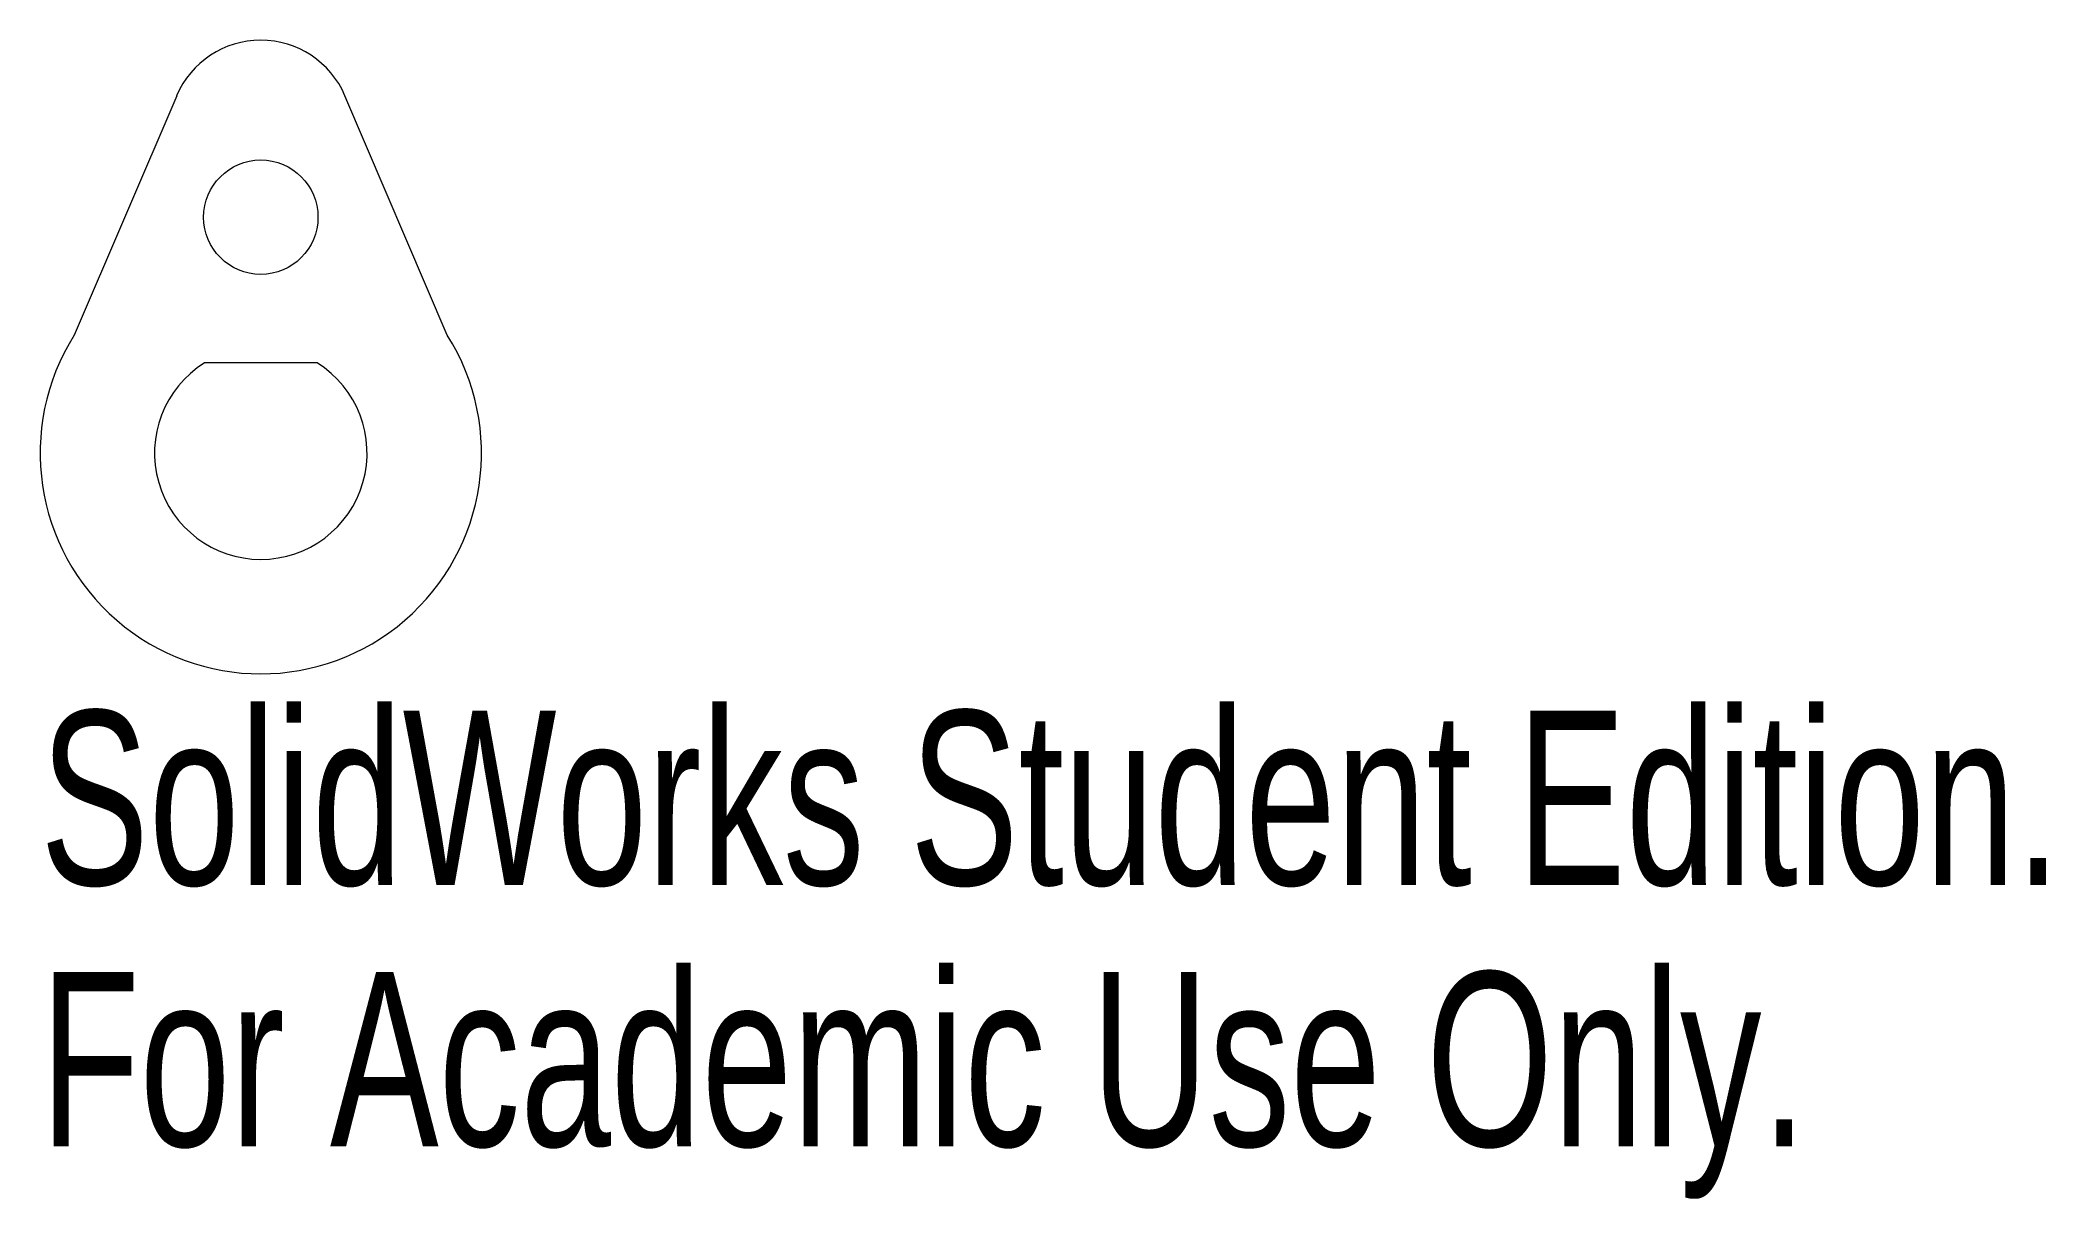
# Model space of a CAD drawing. Header units: inches. Extents: x -0.24 to 1.95, y -0.81 to 0.45.
import ezdxf

# ---------------------------------------------------------------- set-up
doc = ezdxf.new("R2010")
doc.units = ezdxf.units.IN
doc.header["$MEASUREMENT"] = 0
doc.styles.add('SLDTEXTSTYLE0', font='TXT', dxfattribs={"width": 0.7})

msp = doc.modelspace()

# ---------------------------------------------------------------- linework, layer by layer
at = {"color": 7, "linetype": 'Continuous', "lineweight": 15}
for p, q in [((-0.0919, 0.3903), (-0.2038, 0.1289)), ((0.2038, 0.1289), (0.0919, 0.3903)), ((0.0617, 0.0984), (-0.0617, 0.0984))]:
    msp.add_line(p, q, dxfattribs=at)
msp.add_circle((0, 0.2576), 0.0625, dxfattribs=at)
for centre, radius, start, end in [((0, 0.3509), 0.1, 23.1695, 156.8305), ((0, 0), 0.2411, 147.6927, 32.3073), ((0, 0), 0.1161, 122.0638, 57.9362)]:
    msp.add_arc(centre, radius, start, end, dxfattribs=at)

# ---------------------------------------------------------------- texts
at = {"color": 7, "linetype": 'Continuous', "char_height": 0.1903, "attachment_point": 1, "style": 'SLDTEXTSTYLE0'}
for s, insert in [('SolidWorks Student Edition.', (-0.2411, -0.2813)), ('For Academic Use Only.', (-0.2411, -0.5667))]:
    msp.add_mtext(s, dxfattribs=dict(at, insert=insert))

doc.saveas('drawing.dxf')
